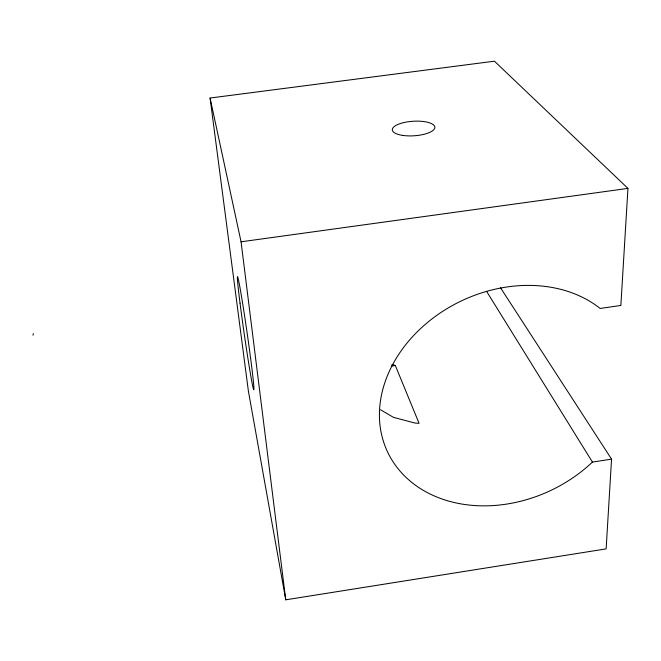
<?xml version="1.0" encoding="UTF-8"?>
<svg xmlns="http://www.w3.org/2000/svg" width="661" height="661" viewBox="0 0 661 661"><rect width="100%" height="100%" fill="white"/><g stroke="black" fill="none" stroke-linecap="round" stroke-linejoin="round"><path stroke-width="0.99" d="M611.557 459.139L606.129 548.886L285.75 599.816L248.371 390.973L210.082 98.035L494.428 61.184L627.95 188.393L620.861 305.456L600.163 308.456A131.324 104.793 -25.6 0 0 420.718 328.467A131.324 104.793 -25.6 0 0 412.927 483.323A131.324 104.793 -25.6 0 0 592.438 462.08L611.557 459.139L500.517 287.775M33.05 335.234L33.273 333.64M391.262 366.103L395.336 365.508L419.066 423.313L414.91 423.032L393.444 417.339L380.496 409.754M210.082 98.035L241.067 241.802L627.95 188.393M391.94 364.434L395.336 365.508M486.793 291.691L592.438 462.08M241.067 241.802L285.75 599.816M240.034 303.151A57.061 1.496 81.8 0 0 253.642 389.602A57.061 1.496 81.8 0 0 243.165 306.712A57.061 1.496 81.8 0 0 240.034 303.151M402.516 135.373A21.326 7.288 -3.6 0 0 434.855 127.515A21.326 7.288 -3.6 0 0 403.35 122.69A21.326 7.288 -3.6 0 0 402.516 135.373"/></g></svg>
